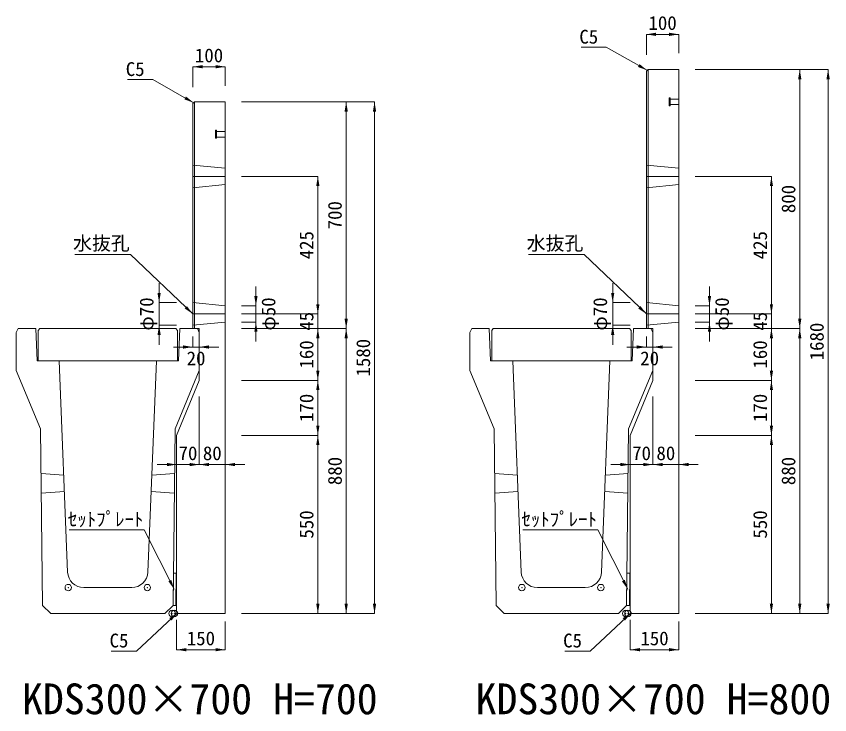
# Model space of a CAD drawing. Units: millimetres at full size, sheet at 1:40. Extents: x 172874 to 199766, y 869448 to 902797.
# Drawn here: x 179821 to 182332, y 895136 to 897293 of the extents above; entities that cross this region are included whole.
import ezdxf
from ezdxf.enums import TextEntityAlignment as Align

# ---------------------------------------------------------------- set-up
doc = ezdxf.new("R2010")
doc.units = ezdxf.units.MM
doc.header["$LTSCALE"] = 40
doc.header["$PDMODE"] = 32
doc.header["$PDSIZE"] = 20
for name, pattern in [('DASHED', [7.5, 6, -1.5]), ('USER1', [28.575, 19.05, -3.175, 3.175, -3.175]), ('USER2', [4.7625, 3.175, -1.5875]), ('USER3', [1.35, 0.75, -0.6])]:
    doc.linetypes.add(name, pattern=pattern)
for name, color, linetype, lineweight in [('セットプレート', 3, 'Continuous', 13), ('パネックスKDS', 2, 'Continuous', 13), ('寸法線', 7, 'Continuous', 13), ('引出線', 4, 'Continuous', 13), ('本体', 2, 'Continuous', 13), ('補助線', 8, 'Continuous', 13), ('ｲﾝｻｰﾄ', 3, 'USER3', 5)]:
    doc.layers.add(name, color=color, linetype=linetype, lineweight=lineweight)
doc.layers.add('文字', color=7, linetype='Continuous')
doc.styles.add('ＭＳ ゴシック', font='')
doc.styles.get('ＭＳ ゴシック').set_extended_font_data('MS Gothic')

# ---------------------------------------------------------------- blocks, each defined once
blk = doc.blocks.new('filled_arrow')
at = {"color": 0, "linetype": 'Continuous', "lineweight": -2}
blk.add_solid([(7.5, 1.25), (0, 0), (7.5, -1.25)], dxfattribs=at)

msp = doc.modelspace()

# ---------------------------------------------------------------- linework, layer by layer
at = {"layer": 'セットプレート'}
for points in [[(180305.17, 895473.33), (180314.17, 895473.23), (180315.3, 895573.22), (180306.3, 895573.32)], [(181705.17, 895473.33), (181714.17, 895473.23), (181715.3, 895573.22), (181706.3, 895573.32)]]:
    msp.add_lwpolyline(points, close=True, dxfattribs=at)
at = {"layer": 'パネックスKDS'}
for p, q in [((181766.29, 897123.33), (181771.29, 897128.33)), ((181766.29, 896328.33), (181766.29, 897123.33)), ((181771.29, 897128.33), (181866.29, 897128.33)), ((181866.29, 895448.33), (181866.29, 897128.33)), ((180366.29, 897023.33), (180371.29, 897028.33)), ((180366.29, 896328.33), (180366.29, 897023.33)), ((180371.29, 897028.33), (180466.29, 897028.33)), ((180466.29, 895448.33), (180466.29, 897028.33)), ((180366.29, 896328.33), (180386.29, 896328.33)), ((180386.29, 896168.33), (180386.29, 896328.33)), ((181766.29, 896328.33), (181786.29, 896328.33)), ((181786.29, 896168.33), (181786.29, 896328.33)), ((180386.29, 896168.33), (180316.29, 895998.33)), ((181786.29, 896168.33), (181716.29, 895998.33)), ((180316.29, 895453.33), (180316.29, 895998.33)), ((181716.29, 895453.33), (181716.29, 895998.33)), ((180316.29, 895453.33), (180321.29, 895448.33)), ((180321.29, 895448.33), (180466.29, 895448.33)), ((181716.29, 895453.33), (181721.29, 895448.33)), ((181721.29, 895448.33), (181866.29, 895448.33))]:
    msp.add_line(p, q, dxfattribs=at)
at = {"layer": 'パネックスKDS', "lineweight": 5}
for p, q in [((181771.29, 896328.33), (181771.29, 897128.33)), ((180371.29, 896328.33), (180371.29, 897028.33))]:
    msp.add_line(p, q, dxfattribs=at)
at = {"layer": 'パネックスKDS', "linetype": 'DASHED', "lineweight": 9}
for p, q in [((180366.29, 896833.33), (180466.29, 896823.33)), ((181766.29, 896833.33), (181866.29, 896823.33)), ((180366.29, 896763.33), (180466.29, 896773.33)), ((181766.29, 896763.33), (181866.29, 896773.33)), ((180366.29, 896408.33), (180466.29, 896398.33)), ((181766.29, 896408.33), (181866.29, 896398.33)), ((180366.29, 896338.33), (180466.29, 896348.33)), ((181766.29, 896338.33), (181866.29, 896348.33))]:
    msp.add_line(p, q, dxfattribs=at)
at = {"layer": '寸法線'}
for p, q in [((181766.29, 897236.88), (181866.29, 897236.88)), ((181766.29, 897173.33), (181766.29, 897236.88)), ((181866.29, 897178.33), (181866.29, 897236.88)), ((180366.29, 897136.88), (180466.29, 897136.88)), ((180366.29, 897073.33), (180366.29, 897136.88)), ((180466.29, 897078.33), (180466.29, 897136.88)), ((181916.29, 897128.33), (182327.13, 897128.33)), ((181916.29, 897128.33), (182239.63, 897128.33)), ((182239.63, 896328.33), (182239.63, 897128.33)), ((182327.13, 895448.33), (182327.13, 897128.33)), ((180516.29, 897028.33), (180927.13, 897028.33)), ((180516.29, 897028.33), (180839.63, 897028.33)), ((180839.63, 896328.33), (180839.63, 897028.33)), ((180927.13, 895448.33), (180927.13, 897028.33)), ((180516.29, 896798.33), (180752.13, 896798.33)), ((180752.13, 896373.33), (180752.13, 896798.33)), ((181916.29, 896798.33), (182152.13, 896798.33)), ((182152.13, 896373.33), (182152.13, 896798.33)), ((180262.22, 896468.33), (180262.22, 896278.33)), ((180560.96, 896458.33), (180560.96, 896288.33)), ((181662.22, 896468.33), (181662.22, 896278.33)), ((181960.96, 896458.33), (181960.96, 896288.33)), ((180752.13, 896433.33), (180752.13, 896268.33)), ((182152.13, 896433.33), (182152.13, 896268.33)), ((180316.29, 896408.33), (180262.22, 896408.33)), ((180516.29, 896398.33), (180560.96, 896398.33)), ((181716.29, 896408.33), (181662.22, 896408.33)), ((181916.29, 896398.33), (181960.96, 896398.33)), ((180516.29, 896373.33), (180752.13, 896373.33)), ((180516.29, 896373.33), (180752.13, 896373.33)), ((181916.29, 896373.33), (182152.13, 896373.33)), ((181916.29, 896373.33), (182152.13, 896373.33)), ((180516.29, 896348.33), (180560.96, 896348.33)), ((181916.29, 896348.33), (181960.96, 896348.33)), ((180316.29, 896338.33), (180262.22, 896338.33)), ((180516.29, 896328.33), (180839.63, 896328.33)), ((180516.29, 896328.33), (180752.13, 896328.33)), ((180516.29, 896328.33), (180839.63, 896328.33)), ((180516.29, 896328.33), (180752.13, 896328.33)), ((180752.13, 896328.33), (180752.13, 896168.33)), ((180839.63, 896328.33), (180839.63, 895448.33)), ((181716.29, 896338.33), (181662.22, 896338.33)), ((181916.29, 896328.33), (182239.63, 896328.33)), ((181916.29, 896328.33), (182152.13, 896328.33)), ((181916.29, 896328.33), (182239.63, 896328.33)), ((181916.29, 896328.33), (182152.13, 896328.33)), ((182152.13, 896328.33), (182152.13, 896168.33)), ((182239.63, 896328.33), (182239.63, 895448.33)), ((180366.29, 896303.33), (180366.29, 896271.25)), ((180386.29, 896303.33), (180386.29, 896271.25)), ((181766.29, 896303.33), (181766.29, 896271.25)), ((181786.29, 896303.33), (181786.29, 896271.25)), ((180306.29, 896271.25), (180446.29, 896271.25)), ((181706.29, 896271.25), (181846.29, 896271.25)), ((180516.29, 896168.33), (180752.13, 896168.33)), ((180516.29, 896168.33), (180752.13, 896168.33)), ((180752.13, 896168.33), (180752.13, 895998.33)), ((181916.29, 896168.33), (182152.13, 896168.33)), ((181916.29, 896168.33), (182152.13, 896168.33)), ((182152.13, 896168.33), (182152.13, 895998.33)), ((180386.29, 896118.33), (180386.29, 895908.33)), ((180466.29, 896118.33), (180466.29, 895908.33)), ((181786.29, 896118.33), (181786.29, 895908.33)), ((181866.29, 896118.33), (181866.29, 895908.33)), ((180516.29, 895998.33), (180752.13, 895998.33)), ((180516.29, 895998.33), (180752.13, 895998.33)), ((180752.13, 895998.33), (180752.13, 895448.33)), ((181916.29, 895998.33), (182152.13, 895998.33)), ((181916.29, 895998.33), (182152.13, 895998.33)), ((182152.13, 895998.33), (182152.13, 895448.33)), ((180316.29, 895946.59), (180316.29, 895908.33)), ((180386.29, 895948.33), (180386.29, 895908.33)), ((181716.29, 895946.59), (181716.29, 895908.33)), ((181786.29, 895948.33), (181786.29, 895908.33)), ((180446.29, 895908.33), (180256.29, 895908.33)), ((180326.29, 895908.33), (180526.29, 895908.33)), ((181846.29, 895908.33), (181656.29, 895908.33)), ((181726.29, 895908.33), (181926.29, 895908.33)), ((180516.29, 895448.33), (180927.13, 895448.33)), ((180516.29, 895448.33), (180839.63, 895448.33)), ((180516.29, 895448.33), (180752.13, 895448.33)), ((181916.29, 895448.33), (182327.13, 895448.33)), ((181916.29, 895448.33), (182239.63, 895448.33)), ((181916.29, 895448.33), (182152.13, 895448.33)), ((180316.29, 895428.33), (180316.29, 895336.53)), ((180466.29, 895423.33), (180466.29, 895336.53)), ((181716.29, 895428.33), (181716.29, 895336.53)), ((181866.29, 895423.33), (181866.29, 895336.53)), ((180316.29, 895336.53), (180466.29, 895336.53)), ((181716.29, 895336.53), (181866.29, 895336.53))]:
    msp.add_line(p, q, dxfattribs=at)
at = {"layer": '引出線'}
for points in [[(181768.79, 897125.83), (181642.42, 897196.91), (181564.65, 897196.91)], [(180368.79, 897025.83), (180242.42, 897096.91), (180164.65, 897096.91)], [(180366.29, 896373.33), (180173.83, 896556.78), (180002.09, 896556.78)], [(181766.29, 896373.33), (181573.83, 896556.78), (181402.09, 896556.78)], [(180308.79, 895523.33), (180215.85, 895706.77), (179984.48, 895706.77)], [(181708.79, 895523.33), (181615.85, 895706.77), (181384.48, 895706.77)], [(180318.79, 895450.83), (180192.42, 895332.18), (180114.65, 895332.18)], [(181718.79, 895450.83), (181592.42, 895332.18), (181514.65, 895332.18)]]:
    msp.add_lwpolyline(points, dxfattribs=at)
at = {"layer": '本体'}
for p, q in [((179827.29, 896328.33), (179821.29, 896316.33)), ((179827.29, 896328.33), (179881.29, 896328.33)), ((179881.29, 896328.33), (179885.29, 896228.33)), ((180326.29, 896328.33), (180322.29, 896228.33)), ((180326.29, 896328.33), (180380.29, 896328.33)), ((180380.29, 896328.33), (180386.29, 896316.33)), ((181227.29, 896328.33), (181221.29, 896316.33)), ((181227.29, 896328.33), (181281.29, 896328.33)), ((181281.29, 896328.33), (181285.29, 896228.33)), ((181726.29, 896328.33), (181722.29, 896228.33)), ((181726.29, 896328.33), (181780.29, 896328.33)), ((181780.29, 896328.33), (181786.29, 896316.33)), ((179821.29, 896316.33), (179821.29, 896198.33)), ((180386.29, 896316.33), (180386.29, 896198.33)), ((181221.29, 896316.33), (181221.29, 896198.33)), ((181786.29, 896316.33), (181786.29, 896198.33)), ((179885.29, 896228.33), (179953.79, 896228.33)), ((179953.79, 896228.33), (179979.87, 895576.33)), ((180253.79, 896228.33), (180227.71, 895576.33)), ((180253.79, 896228.33), (180322.29, 896228.33)), ((181285.29, 896228.33), (181353.79, 896228.33)), ((181353.79, 896228.33), (181379.87, 895576.33)), ((181653.79, 896228.33), (181627.71, 895576.33)), ((181653.79, 896228.33), (181722.29, 896228.33)), ((179821.29, 896198.33), (179896.29, 896018.33)), ((180386.29, 896198.33), (180311.29, 896018.33)), ((181221.29, 896198.33), (181296.29, 896018.33)), ((181786.29, 896198.33), (181711.29, 896018.33)), ((179896.29, 896018.33), (179902.41, 895473.33)), ((180305.17, 895473.33), (180311.29, 896018.33)), ((181296.29, 896018.33), (181302.41, 895473.33)), ((181705.17, 895473.33), (181711.29, 896018.33)), ((180029.83, 895528.33), (180177.75, 895528.33)), ((181429.83, 895528.33), (181577.75, 895528.33)), ((179902.41, 895473.33), (179927.69, 895448.33)), ((180279.89, 895448.33), (180305.17, 895473.33)), ((181302.41, 895473.33), (181327.69, 895448.33)), ((181679.89, 895448.33), (181705.17, 895473.33)), ((179927.69, 895448.33), (180279.89, 895448.33)), ((181327.69, 895448.33), (181679.89, 895448.33))]:
    msp.add_line(p, q, dxfattribs=at)
at = {"layer": '本体', "linetype": 'USER2'}
for p, q in [((179897.84, 895880.33), (179967.91, 895875.33)), ((180239.67, 895875.33), (180309.74, 895880.33)), ((181297.84, 895880.33), (181367.91, 895875.33)), ((181639.67, 895875.33), (181709.74, 895880.33)), ((179969.91, 895825.33), (179898.51, 895820.33)), ((180309.07, 895820.33), (180237.67, 895825.33)), ((181369.91, 895825.33), (181298.51, 895820.33)), ((181709.07, 895820.33), (181637.67, 895825.33))]:
    msp.add_line(p, q, dxfattribs=at)
at = {"layer": '本体', "lineweight": 20}
for points in [[(179888.79, 896322.33), (179893.79, 896328.33), (180313.79, 896328.33), (180318.79, 896322.33), (180318.79, 896228.33), (179888.79, 896228.33)], [(181288.79, 896322.33), (181293.79, 896328.33), (181713.79, 896328.33), (181718.79, 896322.33), (181718.79, 896228.33), (181288.79, 896228.33)]]:
    msp.add_lwpolyline(points, close=True, dxfattribs=at)
at = {"layer": '本体'}
for centre, start, end in [((180029.83, 895578.33), 182.29061, 270), ((180177.75, 895578.33), 270, 357.70939), ((181429.83, 895578.33), 182.29061, 270), ((181577.75, 895578.33), 270, 357.70939)]:
    msp.add_arc(centre, 50, start, end, dxfattribs=at)
at = {"layer": '補助線', "linetype": 'USER1'}
for p, q in [((180366.29, 896798.33), (180466.29, 896798.33)), ((181766.29, 896798.33), (181866.29, 896798.33)), ((180366.29, 896373.33), (180466.29, 896373.33)), ((181766.29, 896373.33), (181866.29, 896373.33))]:
    msp.add_line(p, q, dxfattribs=at)
at = {"layer": '補助線'}
for p in [(179981.79, 895528.33), (180225.79, 895528.33), (181381.79, 895528.33), (181625.79, 895528.33), (180302.29, 895448.33), (180309.29, 895448.33), (180309.29, 895448.33), (181702.29, 895448.33), (181709.29, 895448.33), (181709.29, 895448.33)]:
    msp.add_point(p, dxfattribs=at)
at = {"layer": 'ｲﾝｻｰﾄ'}
for p, q in [((181836.29, 897040.83), (181836.29, 897015.83)), ((181839.29, 897040.83), (181836.29, 897040.83)), ((181839.29, 897015.83), (181839.29, 897040.83)), ((181866.29, 897036.83), (181839.29, 897036.83)), ((181836.29, 897015.83), (181839.29, 897015.83)), ((181839.29, 897019.83), (181866.29, 897019.83)), ((180436.29, 896940.83), (180436.29, 896915.83)), ((180439.29, 896940.83), (180436.29, 896940.83)), ((180439.29, 896915.83), (180439.29, 896940.83)), ((180466.29, 896936.83), (180439.29, 896936.83)), ((180436.29, 896915.83), (180439.29, 896915.83)), ((180439.29, 896919.83), (180466.29, 896919.83))]:
    msp.add_line(p, q, dxfattribs=at)

# ---------------------------------------------------------------- block references
at = {"layer": '寸法線', "xscale": 4, "yscale": 4}
for p in [(181766.29, 897236.88), (180366.29, 897136.88), (180386.29, 896271.25), (181786.29, 896271.25), (180386.29, 895908.33), (180466.29, 895908.33), (181786.29, 895908.33), (181866.29, 895908.33), (180316.29, 895336.53), (181716.29, 895336.53)]:
    msp.add_blockref('filled_arrow', p, dxfattribs=at)
for p, rotation in [((181866.29, 897236.88), 180), ((180466.29, 897136.88), 180), ((182239.63, 897128.33), 270), ((182327.13, 897128.33), 270), ((180839.63, 897028.33), 270), ((180927.13, 897028.33), 270), ((180752.13, 896798.33), 270), ((182152.13, 896798.33), 270), ((180262.22, 896408.33), 90), ((180560.96, 896398.33), 90), ((181662.22, 896408.33), 90), ((181960.96, 896398.33), 90), ((180752.13, 896373.33), 90), ((180752.13, 896373.33), 90), ((182152.13, 896373.33), 90), ((182152.13, 896373.33), 90), ((180560.96, 896348.33), 270), ((180839.63, 896328.33), 90), ((181960.96, 896348.33), 270), ((182239.63, 896328.33), 90), ((180262.22, 896338.33), 270), ((180752.13, 896328.33), 270), ((180752.13, 896328.33), 270), ((180839.63, 896328.33), 270), ((181662.22, 896338.33), 270), ((182152.13, 896328.33), 270), ((182152.13, 896328.33), 270), ((182239.63, 896328.33), 270), ((180366.29, 896271.25), 180), ((181766.29, 896271.25), 180), ((180752.13, 896168.33), 90), ((182152.13, 896168.33), 90), ((180752.13, 896168.33), 270), ((182152.13, 896168.33), 270), ((180752.13, 895998.33), 90), ((182152.13, 895998.33), 90), ((180752.13, 895998.33), 270), ((182152.13, 895998.33), 270), ((180316.29, 895908.33), 180), ((180386.29, 895908.33), 180), ((181716.29, 895908.33), 180), ((181786.29, 895908.33), 180), ((180752.13, 895448.33), 90), ((180839.63, 895448.33), 90), ((180927.13, 895448.33), 90), ((182152.13, 895448.33), 90), ((182239.63, 895448.33), 90), ((182327.13, 895448.33), 90), ((180466.29, 895336.53), 180), ((181866.29, 895336.53), 180)]:
    msp.add_blockref('filled_arrow', p, dxfattribs=dict(at, rotation=rotation))
at = {"layer": '引出線', "xscale": 4, "yscale": 4}
for p, rotation in [((181768.79, 897125.83), 150.6), ((180368.79, 897025.83), 150.6), ((180366.29, 896373.33), 136.4), ((181766.29, 896373.33), 136.4), ((180308.79, 895523.33), 116.9), ((181708.79, 895523.33), 116.9), ((180318.79, 895450.83), 223.2), ((181718.79, 895450.83), 223.2)]:
    msp.add_blockref('filled_arrow', p, dxfattribs=dict(at, rotation=rotation))

# ---------------------------------------------------------------- texts
at = {"layer": '寸法線', "style": 'ＭＳ ゴシック'}
for s, p in [('100', (181816.29, 897271.88)), ('100', (180416.29, 897171.88)), ('20', (180376.29, 896236.25)), ('20', (181776.29, 896236.25)), ('70', (180351.29, 895943.33)), ('80', (180426.29, 895943.33)), ('70', (181751.29, 895943.33)), ('80', (181826.29, 895943.33)), ('150', (180391.29, 895371.53)), ('150', (181791.29, 895371.53))]:
    msp.add_text(s, height=42.72, dxfattribs=at).set_placement(p, align=Align.MIDDLE_CENTER)
for s, p in [('800', (182204.63, 896728.33)), ('700', (180804.63, 896678.33)), ('425', (180717.13, 896585.83)), ('425', (182117.13, 896585.83)), ('φ70', (180223.56, 896373.33)), ('φ50', (180599.62, 896373.33)), ('φ70', (181623.56, 896373.33)), ('φ50', (181999.62, 896373.33)), ('45', (180717.13, 896350.83)), ('45', (182117.13, 896350.83)), ('1680', (182292.13, 896288.33)), ('160', (180717.13, 896248.33)), ('1580', (180892.13, 896238.33)), ('160', (182117.13, 896248.33)), ('170', (180717.13, 896083.33)), ('170', (182117.13, 896083.33)), ('880', (180804.63, 895888.33)), ('880', (182204.63, 895888.33)), ('550', (180717.13, 895723.33)), ('550', (182117.13, 895723.33))]:
    msp.add_text(s, height=42.72, rotation=90, dxfattribs=at).set_placement(p, align=Align.MIDDLE_CENTER)
at = {"layer": '引出線', "style": 'ＭＳ ゴシック'}
for s, p in [('C5', (181617.42, 897250.91)), ('C5', (180217.42, 897150.91)), ('水抜孔', (180171.58, 896613.06)), ('水抜孔', (181571.58, 896613.06)), ('ｾｯﾄﾌﾟﾚｰﾄ', (180213.6, 895760.77)), ('ｾｯﾄﾌﾟﾚｰﾄ', (181613.6, 895760.77)), ('C5', (180167.42, 895386.18)), ('C5', (181567.42, 895386.18))]:
    msp.add_text(s, height=42.72, dxfattribs=at).set_placement(p, align=Align.TOP_RIGHT)
at = {"layer": '文字', "style": 'ＭＳ ゴシック'}
for s, p in [('KDS300×700 H=700', (179838.87, 895108.77)), ('KDS300×700 H=800', (181238.87, 895108.77))]:
    msp.add_text(s, height=94.94, dxfattribs=at).set_placement(p, align=Align.BOTTOM_LEFT)

doc.saveas('drawing.dxf')
